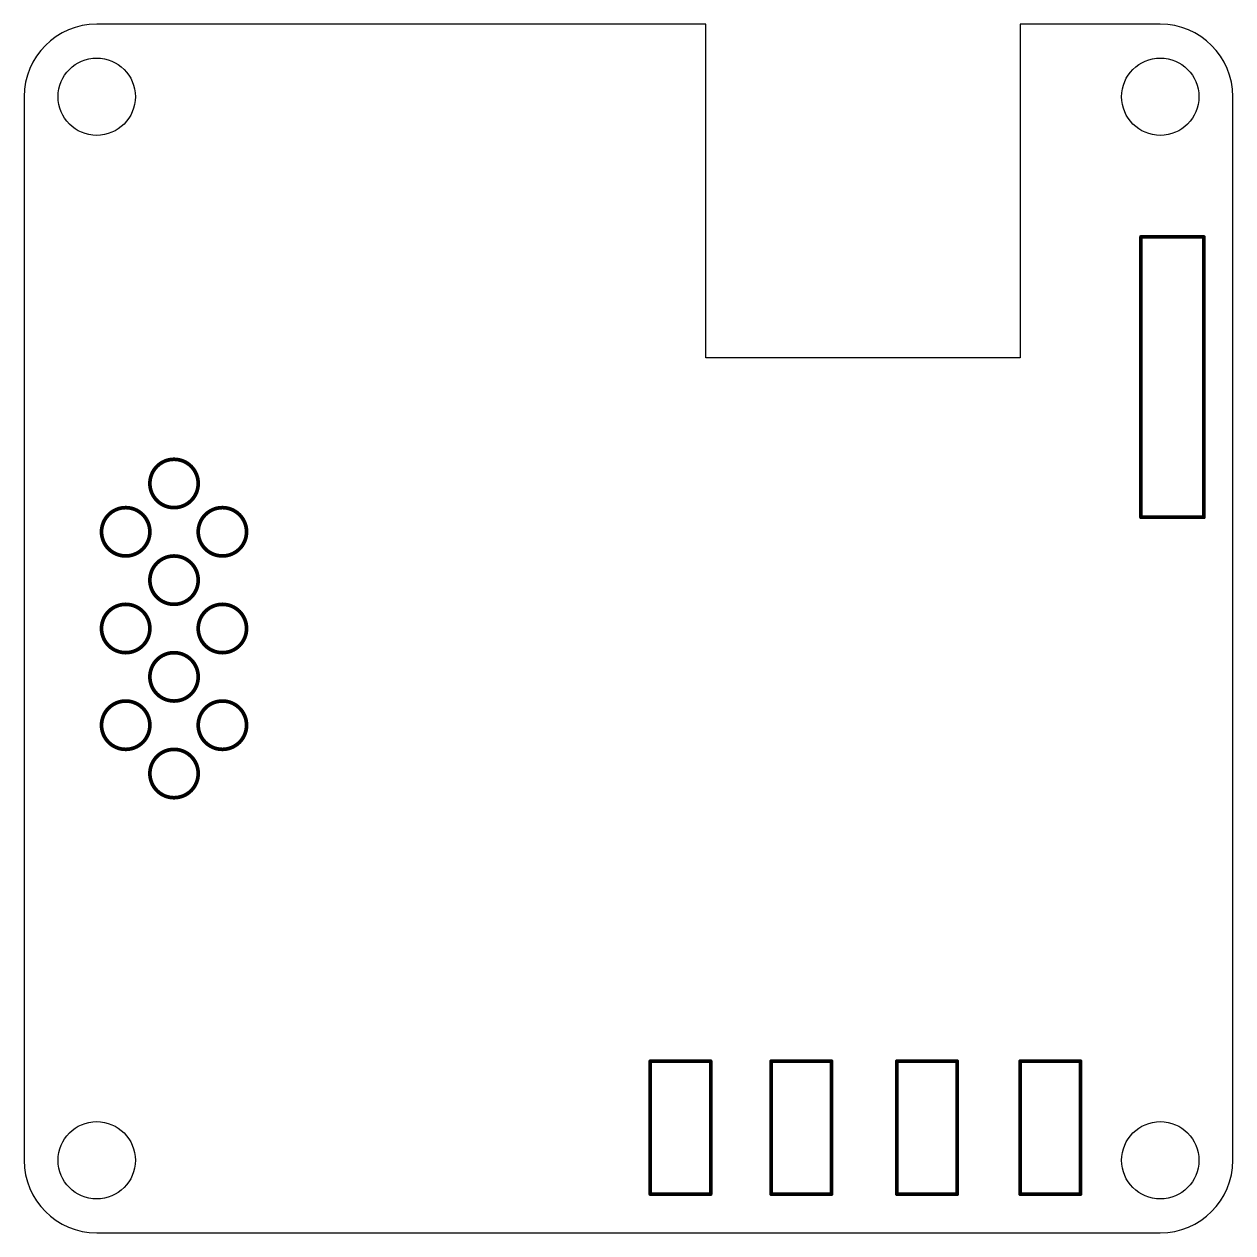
# Model space of a CAD drawing. Extents: x 0 to 50, y 0 to 50.
import ezdxf

# ---------------------------------------------------------------- set-up
doc = ezdxf.new("R2010")
doc.units = 0
doc.layers.add('20', color=30, linetype='CONTINUOUS')

msp = doc.modelspace()

# ---------------------------------------------------------------- linework, layer by layer
at = {"layer": '20'}
for p, q in [((28.2, 50), (3, 50)), ((28.2, 36.2), (28.2, 50)), ((47, 50), (41.2, 50)), ((41.2, 50), (41.2, 36.2)), ((0, 47), (0, 3)), ((50, 3), (50, 47)), ((41.2, 36.2), (28.2, 36.2)), ((3, 0), (47, 0))]:
    msp.add_line(p, q, dxfattribs=at)
at = {"layer": '20', "const_width": 0.1524}
for points in [[(46.2, 41.2), (48.8, 41.2)], [(46.2, 29.6), (46.2, 41.2)], [(48.8, 41.2), (48.8, 29.6)], [(48.8, 29.6), (46.2, 29.6)], [(25.9, 7.1), (28.4, 7.1)], [(25.9, 7.1), (25.9, 1.6)], [(28.4, 1.6), (28.4, 7.1)], [(30.9, 7.1), (33.4, 7.1)], [(30.9, 7.1), (30.9, 1.6)], [(33.4, 1.6), (33.4, 7.1)], [(36.1, 7.1), (38.6, 7.1)], [(36.1, 7.1), (36.1, 1.6)], [(38.6, 1.6), (38.6, 7.1)], [(41.2, 7.1), (43.7, 7.1)], [(41.2, 7.1), (41.2, 1.6)], [(43.7, 1.6), (43.7, 7.1)], [(25.9, 1.6), (28.4, 1.6)], [(30.9, 1.6), (33.4, 1.6)], [(36.1, 1.6), (38.6, 1.6)], [(41.2, 1.6), (43.7, 1.6)]]:
    msp.add_lwpolyline(points, dxfattribs=at)
at = {"layer": '20'}
for points, const_width in [([(46.2, 41.2381, 1), (46.2, 41.1619)], 0.0762), ([(46.2381, 41.2, 1), (46.1619, 41.2)], 0.0762), ([(48.8381, 41.2, 1), (48.7619, 41.2)], 0.0762), ([(48.8, 41.1619, 1), (48.8, 41.2381)], 0.0762), ([(6.2, 30, 1), (6.2, 32, 1), (6.2, 30)], 0.1524), ([(4.2, 28, 1), (4.2, 30, 1), (4.2, 28)], 0.1524), ([(8.2, 28, 1), (8.2, 30, 1), (8.2, 28)], 0.1524), ([(46.2, 29.6381, 1), (46.2, 29.5619)], 0.0762), ([(46.1619, 29.6, 1), (46.2381, 29.6)], 0.0762), ([(48.7619, 29.6, 1), (48.8381, 29.6)], 0.0762), ([(48.8, 29.5619, 1), (48.8, 29.6381)], 0.0762), ([(6.2, 26, 1), (6.2, 28, 1), (6.2, 26)], 0.1524), ([(4.2, 24, 1), (4.2, 26, 1), (4.2, 24)], 0.1524), ([(8.2, 24, 1), (8.2, 26, 1), (8.2, 24)], 0.1524), ([(6.2, 22, 1), (6.2, 24, 1), (6.2, 22)], 0.1524), ([(4.2, 20, 1), (4.2, 22, 1), (4.2, 20)], 0.1524), ([(8.2, 20, 1), (8.2, 22, 1), (8.2, 20)], 0.1524), ([(6.2, 18, 1), (6.2, 20, 1), (6.2, 18)], 0.1524), ([(25.9, 7.1381, 1), (25.9, 7.0619)], 0.0762), ([(25.9381, 7.1, 1), (25.8619, 7.1)], 0.0762), ([(28.4381, 7.1, 1), (28.3619, 7.1)], 0.0762), ([(28.4, 7.0619, 1), (28.4, 7.1381)], 0.0762), ([(30.9, 7.1381, 1), (30.9, 7.0619)], 0.0762), ([(30.9381, 7.1, 1), (30.8619, 7.1)], 0.0762), ([(33.4381, 7.1, 1), (33.3619, 7.1)], 0.0762), ([(33.4, 7.0619, 1), (33.4, 7.1381)], 0.0762), ([(36.1, 7.1381, 1), (36.1, 7.0619)], 0.0762), ([(36.1381, 7.1, 1), (36.0619, 7.1)], 0.0762), ([(38.6381, 7.1, 1), (38.5619, 7.1)], 0.0762), ([(38.6, 7.0619, 1), (38.6, 7.1381)], 0.0762), ([(41.2, 7.1381, 1), (41.2, 7.0619)], 0.0762), ([(41.2381, 7.1, 1), (41.1619, 7.1)], 0.0762), ([(43.7381, 7.1, 1), (43.6619, 7.1)], 0.0762), ([(43.7, 7.0619, 1), (43.7, 7.1381)], 0.0762), ([(25.9, 1.6381, 1), (25.9, 1.5619)], 0.0762), ([(25.8619, 1.6, 1), (25.9381, 1.6)], 0.0762), ([(28.3619, 1.6, 1), (28.4381, 1.6)], 0.0762), ([(28.4, 1.5619, 1), (28.4, 1.6381)], 0.0762), ([(30.9, 1.6381, 1), (30.9, 1.5619)], 0.0762), ([(30.8619, 1.6, 1), (30.9381, 1.6)], 0.0762), ([(33.3619, 1.6, 1), (33.4381, 1.6)], 0.0762), ([(33.4, 1.5619, 1), (33.4, 1.6381)], 0.0762), ([(36.1, 1.6381, 1), (36.1, 1.5619)], 0.0762), ([(36.0619, 1.6, 1), (36.1381, 1.6)], 0.0762), ([(38.5619, 1.6, 1), (38.6381, 1.6)], 0.0762), ([(38.6, 1.5619, 1), (38.6, 1.6381)], 0.0762), ([(41.2, 1.6381, 1), (41.2, 1.5619)], 0.0762), ([(41.1619, 1.6, 1), (41.2381, 1.6)], 0.0762), ([(43.6619, 1.6, 1), (43.7381, 1.6)], 0.0762), ([(43.7, 1.5619, 1), (43.7, 1.6381)], 0.0762)]:
    msp.add_lwpolyline(points, format="xyb", dxfattribs=dict(at, const_width=const_width))
for centre in [(3, 47), (47, 47), (3, 3), (47, 3)]:
    msp.add_circle(centre, 1.6, dxfattribs=at)
for centre, start, end in [((3, 47), 90, 180), ((47, 47), 0, 90), ((3, 3), 180, 270), ((47, 3), 270, 0)]:
    msp.add_arc(centre, 3, start, end, dxfattribs=at)

doc.saveas('drawing.dxf')
